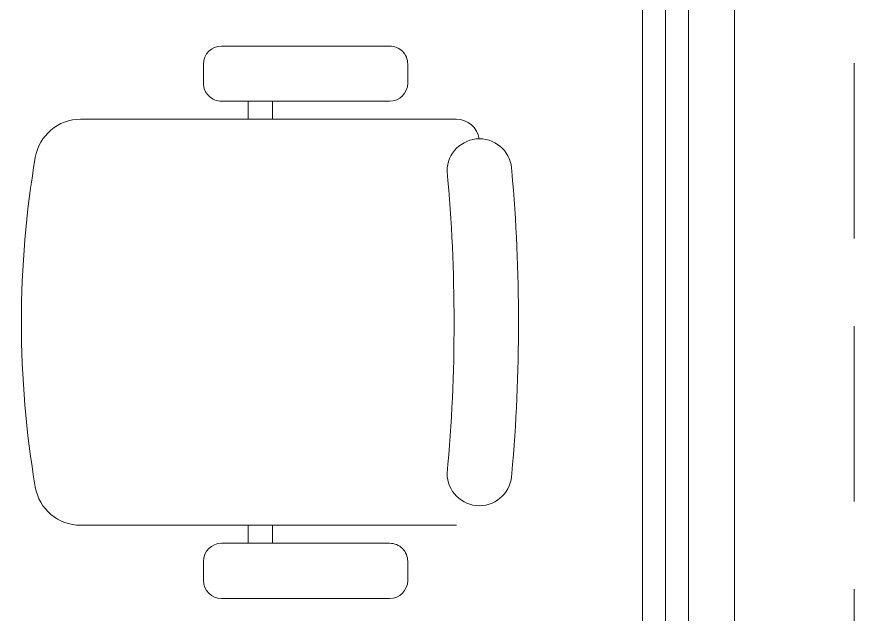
# Model space of a CAD drawing. Header units: millimetres. Extents: x -2143172 to 5255, y -610845 to 279739.
# Drawn here: x -1221071 to -1220161, y -13535 to -12886 of the extents above; entities that cross this region are included whole.
import ezdxf

# ---------------------------------------------------------------- set-up
doc = ezdxf.new("R2010")
doc.units = ezdxf.units.MM
doc.header["$LTSCALE"] = 30
doc.linetypes.add('HIDDEN', pattern=[9.525, 6.35, -3.175])
doc.linetypes.add('HIDDEN2', pattern=[0.1875, 0.125, -0.0625])
doc.layers.get('0').update_dxf_attribs({"lineweight": 5})
for name, color, linetype, lineweight in [('Aluminum', 7, 'Continuous', 5), ('LOADING', 163, 'Continuous', 5), ('NEW', 1, 'Continuous', 5), ('Proj', 7, 'HIDDEN2', 5)]:
    doc.layers.add(name, color=color, linetype=linetype, lineweight=lineweight)

# ---------------------------------------------------------------- blocks, each defined once
blk = doc.blocks.new('*X39')
at = {"color": 0}
for p, q in [((5, 3), (5, 3)), ((5, 3), (5, 3)), ((5, 3), (5, 3)), ((5, 3), (5, 3)), ((5, 3), (5, 3)), ((5, 3), (5, 3)), ((5, 3), (5, 3)), ((5, 3), (5, 3)), ((5, 3), (5, 3)), ((5, 3), (5, 3)), ((5, 3), (5, 3)), ((5, 3), (5, 3)), ((5, 3), (5, 3)), ((5, 3), (5, 3)), ((5, 3), (5, 3)), ((5, 3), (5, 3)), ((5, 3), (5, 3)), ((5, 3), (5, 3)), ((5, 3), (5, 3)), ((5, 3), (5, 3)), ((5, 3), (5, 3)), ((5, 3), (5, 3)), ((5, 3), (5, 3)), ((5, 3), (5, 3)), ((5, 3), (5, 3)), ((5, 3), (5, 3)), ((5, 3), (5, 3)), ((5, 3), (5, 3)), ((5, 3), (5, 3)), ((5, 3), (5, 3)), ((5, 3), (5, 3)), ((5, 3), (5, 3)), ((5, 3), (5, 3)), ((5, 3), (5, 3)), ((5, 3), (5, 3)), ((5, 3), (5, 3)), ((5, 3), (5, 3)), ((5, 3), (5, 3)), ((5, 3), (5, 3)), ((5, 3), (5, 3)), ((5, 3), (5, 3)), ((5, 3), (5, 3)), ((5, 3), (5, 3)), ((5, 3), (5, 3)), ((5, 3), (5, 3)), ((5, 3), (5, 3)), ((5, 3), (5, 3)), ((5, 3), (5, 3)), ((5, 3), (5, 3)), ((5, 3), (5, 3)), ((5, 3), (5, 3)), ((5, 3), (5, 3)), ((5, 3), (5, 3)), ((5, 3), (5, 3)), ((5, 3), (5, 3)), ((5, 3), (5, 3)), ((5, 3), (5, 3)), ((5, 3), (5, 3)), ((5, 3), (5, 3)), ((5, 3), (5, 3)), ((5, 3), (5, 3)), ((5, 3), (5, 3)), ((5, 3), (5, 3)), ((5, 3), (5, 3)), ((5, 3), (5, 3)), ((5, 3), (5, 3)), ((6, 3), (5, 3)), ((5, 3), (5, 3)), ((6, 3), (5, 3)), ((5, 3), (5, 3)), ((6, 3), (5, 3)), ((5, 3), (5, 3)), ((6, 3), (5, 3)), ((5, 3), (5, 3)), ((5, 3), (5, 3)), ((5, 3), (5, 3)), ((5, 3), (5, 3)), ((5, 3), (5, 3)), ((5, 3), (5, 3)), ((5, 3), (5, 3)), ((5, 3), (5, 3)), ((5, 3), (5, 3)), ((5, 3), (5, 3)), ((5, 3), (5, 3)), ((5, 3), (5, 3)), ((5, 3), (5, 3)), ((5, 3), (5, 3)), ((5, 3), (5, 3)), ((5, 3), (5, 3)), ((5, 3), (5, 3)), ((5, 3), (5, 3)), ((5, 3), (5, 3)), ((5, 3), (5, 3)), ((5, 3), (5, 3)), ((5, 3), (5, 3)), ((5, 3), (5, 3)), ((6, 3), (6, 3)), ((6, 3), (6, 3)), ((6, 3), (6, 3)), ((6, 3), (6, 3)), ((6, 3), (6, 3)), ((6, 3), (6, 3)), ((6, 3), (6, 3)), ((6, 3), (6, 3)), ((6, 3), (6, 3)), ((6, 3), (6, 3)), ((6, 3), (6, 3)), ((6, 3), (6, 3)), ((6, 3), (6, 3)), ((6, 3), (6, 3)), ((6, 3), (6, 3)), ((6, 3), (6, 3)), ((6, 3), (6, 3)), ((6, 3), (6, 3)), ((6, 3), (6, 3)), ((6, 3), (6, 3)), ((6, 3), (6, 3)), ((6, 3), (6, 3)), ((6, 3), (6, 3)), ((6, 3), (6, 3)), ((6, 3), (6, 3)), ((6, 3), (6, 3)), ((6, 3), (6, 3)), ((6, 3), (6, 3)), ((6, 3), (6, 3)), ((6, 3), (6, 3)), ((6, 3), (6, 3)), ((6, 3), (6, 3)), ((6, 3), (6, 3)), ((6, 3), (6, 3)), ((6, 3), (6, 3)), ((6, 3), (6, 3)), ((6, 3), (6, 3)), ((6, 3), (6, 3)), ((6, 3), (6, 3)), ((6, 3), (6, 3)), ((6, 3), (6, 3)), ((6, 3), (6, 3)), ((6, 3), (6, 3)), ((6, 3), (6, 3)), ((6, 3), (6, 3)), ((6, 3), (6, 3)), ((6, 3), (6, 3)), ((6, 3), (6, 3)), ((6, 3), (6, 3)), ((6, 3), (6, 3)), ((6, 3), (6, 3)), ((6, 3), (6, 3)), ((6, 3), (6, 3)), ((6, 3), (6, 3)), ((6, 3), (6, 3)), ((6, 3), (6, 3)), ((6, 3), (6, 3)), ((6, 3), (6, 3)), ((6, 3), (6, 3)), ((6, 3), (6, 3)), ((6, 3), (6, 3)), ((6, 3), (6, 3)), ((6, 3), (6, 3)), ((6, 3), (6, 3)), ((6, 3), (6, 3)), ((6, 3), (6, 3)), ((6, 3), (6, 3)), ((6, 3), (6, 3)), ((6, 3), (6, 3)), ((6, 3), (6, 3)), ((6, 3), (6, 3)), ((6, 3), (6, 3)), ((6, 3), (6, 3)), ((6, 3), (6, 3)), ((6, 3), (6, 3)), ((6, 3), (6, 3)), ((6, 3), (6, 3)), ((6, 3), (6, 3)), ((6, 3), (6, 3)), ((6, 3), (6, 3)), ((6, 3), (6, 3)), ((6, 3), (6, 3)), ((6, 3), (6, 3)), ((6, 3), (6, 3)), ((6, 3), (6, 3)), ((6, 3), (6, 3)), ((6, 3), (6, 3)), ((6, 3), (6, 3)), ((6, 3), (6, 3)), ((6, 3), (6, 3)), ((6, 3), (6, 3)), ((6, 3), (6, 3)), ((6, 3), (6, 3)), ((6, 3), (6, 3)), ((6, 3), (6, 3)), ((6, 3), (6, 3)), ((6, 3), (6, 3)), ((6, 3), (6, 3)), ((6, 3), (6, 3)), ((6, 3), (6, 3)), ((6, 3), (6, 3)), ((6, 3), (6, 3)), ((6, 3), (6, 3)), ((6, 3), (6, 3)), ((6, 3), (6, 3)), ((6, 3), (6, 3)), ((6, 3), (6, 3)), ((6, 3), (6, 3)), ((6, 3), (6, 3)), ((6, 3), (6, 3)), ((6, 3), (6, 3)), ((6, 3), (6, 3)), ((6, 3), (6, 3)), ((6, 3), (6, 3)), ((6, 3), (6, 3)), ((6, 3), (6, 3)), ((6, 3), (6, 3)), ((6, 3), (6, 3)), ((6, 3), (6, 3)), ((6, 3), (6, 3)), ((6, 3), (6, 3)), ((6, 3), (6, 3)), ((6, 3), (6, 3)), ((6, 3), (6, 3)), ((6, 3), (6, 3)), ((6, 3), (6, 3)), ((6, 3), (6, 3)), ((6, 3), (6, 3)), ((6, 3), (6, 3)), ((6, 3), (6, 3)), ((6, 3), (6, 3)), ((6, 3), (6, 3)), ((6, 3), (6, 3)), ((6, 3), (6, 3)), ((6, 3), (6, 3)), ((6, 3), (6, 3)), ((6, 3), (6, 3)), ((6, 3), (6, 3)), ((6, 3), (6, 3)), ((6, 3), (6, 3)), ((6, 3), (6, 3)), ((6, 3), (6, 3)), ((6, 3), (6, 3)), ((6, 3), (6, 3)), ((6, 3), (6, 3)), ((6, 3), (6, 3)), ((6, 3), (6, 3)), ((6, 3), (6, 3)), ((6, 3), (6, 3)), ((6, 3), (6, 3)), ((6, 3), (6, 3)), ((6, 3), (6, 3)), ((6, 3), (6, 3)), ((6, 3), (6, 3)), ((6, 3), (6, 3)), ((6, 3), (6, 3)), ((6, 3), (6, 3)), ((6, 3), (6, 3)), ((6, 3), (6, 3)), ((6, 3), (6, 3)), ((6, 3), (6, 3)), ((6, 3), (6, 3)), ((6, 3), (6, 3)), ((6, 3), (6, 3)), ((6, 3), (6, 3)), ((6, 3), (6, 3)), ((6, 3), (6, 3)), ((6, 3), (6, 3)), ((6, 3), (6, 3)), ((6, 3), (6, 3)), ((6, 3), (6, 3)), ((6, 3), (6, 3)), ((6, 3), (6, 3)), ((6, 3), (6, 3)), ((6, 3), (6, 3)), ((6, 3), (6, 3)), ((6, 3), (6, 3)), ((6, 3), (6, 3)), ((6, 3), (6, 3)), ((6, 3), (6, 3)), ((6, 3), (6, 3)), ((6, 3), (6, 3)), ((6, 3), (6, 3)), ((6, 3), (6, 3)), ((6, 3), (6, 3)), ((6, 3), (6, 3)), ((6, 3), (6, 3)), ((6, 3), (6, 3)), ((6, 3), (6, 3)), ((6, 3), (6, 3)), ((6, 3), (6, 3)), ((6, 3), (6, 3)), ((6, 3), (6, 3)), ((6, 3), (6, 3)), ((6, 3), (6, 3)), ((6, 3), (6, 3)), ((6, 3), (6, 3)), ((6, 3), (6, 3)), ((6, 3), (6, 3)), ((6, 3), (6, 3)), ((6, 3), (6, 3)), ((6, 3), (6, 3)), ((6, 3), (6, 3)), ((6, 3), (6, 3)), ((6, 3), (5, 3)), ((6, 3), (5, 3)), ((6, 3), (5, 3)), ((6, 3), (5, 3)), ((6, 3), (5, 3)), ((6, 3), (6, 3)), ((6, 3), (6, 3)), ((6, 3), (6, 3)), ((6, 3), (6, 3)), ((6, 3), (6, 3)), ((6, 3), (6, 3)), ((6, 3), (6, 3)), ((6, 3), (6, 3)), ((6, 3), (6, 3)), ((6, 3), (6, 3)), ((6, 3), (6, 3)), ((6, 3), (6, 3)), ((6, 3), (6, 3)), ((6, 3), (6, 3)), ((6, 3), (6, 3)), ((6, 3), (6, 3)), ((6, 3), (6, 3)), ((6, 3), (6, 3)), ((6, 3), (6, 3)), ((6, 3), (6, 3)), ((6, 3), (6, 3)), ((6, 3), (6, 3)), ((6, 3), (6, 3)), ((6, 3), (6, 3)), ((6, 3), (6, 3)), ((6, 3), (6, 3)), ((6, 3), (6, 3)), ((6, 3), (6, 3)), ((6, 3), (6, 3)), ((6, 3), (6, 3)), ((6, 3), (6, 3)), ((6, 3), (6, 3)), ((6, 3), (6, 3)), ((6, 3), (6, 3)), ((6, 3), (6, 3)), ((6, 3), (6, 3)), ((6, 3), (6, 3)), ((6, 3), (6, 3)), ((6, 3), (6, 3)), ((6, 3), (6, 3)), ((6, 3), (6, 3)), ((6, 3), (6, 3)), ((6, 3), (6, 3)), ((6, 3), (6, 3)), ((6, 3), (6, 3)), ((6, 3), (6, 3)), ((6, 3), (6, 3)), ((6, 3), (6, 3)), ((6, 3), (6, 3)), ((6, 3), (6, 3)), ((6, 3), (6, 3)), ((6, 3), (6, 3)), ((6, 3), (6, 3)), ((6, 3), (6, 3)), ((6, 3), (6, 3)), ((6, 3), (6, 3)), ((6, 3), (6, 3)), ((6, 3), (6, 3)), ((6, 3), (6, 3)), ((6, 3), (6, 3)), ((6, 3), (6, 3)), ((6, 3), (6, 3)), ((6, 3), (6, 3)), ((6, 3), (6, 3)), ((6, 3), (6, 3)), ((6, 3), (6, 3)), ((6, 3), (6, 3)), ((6, 3), (6, 3)), ((6, 3), (6, 3)), ((6, 3), (6, 3)), ((6, 3), (6, 3)), ((6, 3), (6, 3)), ((6, 3), (6, 3)), ((6, 3), (6, 3)), ((6, 3), (6, 3)), ((6, 3), (6, 3)), ((6, 3), (6, 3)), ((6, 3), (6, 3)), ((6, 3), (6, 3)), ((6, 3), (6, 3)), ((6, 3), (6, 3)), ((6, 3), (6, 3)), ((6, 3), (6, 3)), ((6, 3), (6, 3)), ((6, 3), (6, 3)), ((6, 3), (6, 3)), ((6, 3), (6, 3)), ((6, 3), (6, 3)), ((6, 3), (6, 3)), ((6, 3), (6, 3)), ((6, 3), (6, 3)), ((6, 3), (6, 3)), ((6, 3), (6, 3)), ((6, 3), (6, 3)), ((6, 3), (6, 3)), ((6, 3), (6, 3)), ((6, 3), (6, 3)), ((6, 3), (6, 3)), ((6, 3), (6, 3)), ((6, 3), (6, 3)), ((6, 3), (6, 3)), ((6, 3), (6, 3)), ((6, 3), (6, 3)), ((6, 3), (6, 3)), ((6, 3), (6, 3)), ((6, 3), (6, 3)), ((6, 3), (6, 3)), ((6, 3), (6, 3)), ((6, 3), (6, 3)), ((6, 3), (6, 3)), ((6, 3), (6, 3)), ((6, 3), (6, 3)), ((6, 3), (6, 3)), ((6, 3), (6, 3)), ((6, 3), (6, 3)), ((6, 3), (6, 3)), ((6, 3), (6, 3)), ((6, 3), (6, 3)), ((6, 3), (6, 3)), ((6, 3), (6, 3)), ((6, 3), (6, 3)), ((6, 3), (6, 3)), ((6, 3), (6, 3)), ((6, 3), (6, 3)), ((6, 3), (6, 3)), ((6, 3), (6, 3)), ((6, 3), (6, 3)), ((6, 3), (6, 3)), ((6, 3), (6, 3)), ((6, 3), (6, 3)), ((6, 3), (6, 3)), ((6, 3), (6, 3)), ((6, 3), (6, 3)), ((6, 3), (6, 3)), ((6, 3), (6, 3)), ((6, 3), (6, 3)), ((6, 3), (6, 3)), ((6, 3), (6, 3)), ((6, 3), (6, 3)), ((6, 3), (6, 3)), ((6, 3), (6, 3)), ((6, 3), (6, 3)), ((6, 3), (6, 3)), ((6, 3), (6, 3)), ((6, 3), (6, 3)), ((6, 3), (6, 3)), ((6, 3), (6, 3)), ((6, 3), (6, 3)), ((6, 3), (6, 3)), ((6, 3), (6, 3)), ((6, 3), (6, 3)), ((6, 3), (6, 3)), ((6, 3), (6, 3)), ((6, 3), (6, 3)), ((6, 3), (6, 3)), ((6, 3), (6, 3)), ((6, 3), (6, 3)), ((6, 3), (6, 3)), ((6, 3), (6, 3)), ((6, 3), (6, 3)), ((6, 3), (6, 3)), ((6, 3), (6, 3)), ((6, 3), (6, 3)), ((6, 3), (6, 3)), ((6, 3), (6, 3)), ((6, 3), (6, 3)), ((6, 3), (6, 3)), ((6, 3), (6, 3)), ((6, 3), (6, 3)), ((6, 3), (6, 3)), ((6, 3), (6, 3)), ((6, 3), (6, 3)), ((6, 3), (6, 3)), ((6, 3), (6, 3)), ((6, 3), (6, 3)), ((6, 3), (6, 3)), ((6, 3), (6, 3)), ((6, 3), (6, 3)), ((6, 3), (6, 3)), ((6, 3), (6, 3)), ((6, 3), (6, 3)), ((6, 3), (6, 3)), ((6, 3), (6, 3)), ((6, 3), (6, 3)), ((6, 3), (6, 3)), ((6, 3), (6, 3)), ((6, 3), (6, 3)), ((6, 3), (6, 3)), ((6, 3), (6, 3)), ((6, 3), (6, 3)), ((6, 3), (6, 3)), ((6, 3), (6, 3)), ((6, 3), (6, 3)), ((6, 3), (6, 3)), ((6, 3), (6, 3)), ((6, 3), (6, 3)), ((6, 3), (6, 3)), ((6, 3), (6, 3)), ((6, 3), (6, 3)), ((6, 3), (6, 3)), ((6, 3), (6, 3)), ((6, 3), (6, 3)), ((6, 3), (6, 3)), ((6, 3), (6, 3)), ((6, 3), (6, 3)), ((6, 3), (6, 3)), ((6, 3), (6, 3)), ((6, 3), (6, 3)), ((6, 3), (6, 3)), ((6, 3), (6, 3)), ((6, 3), (6, 3)), ((6, 3), (6, 3)), ((6, 3), (6, 3)), ((6, 3), (6, 3)), ((6, 3), (6, 3)), ((6, 3), (6, 3)), ((6, 3), (6, 3)), ((6, 3), (6, 3)), ((6, 3), (6, 3)), ((6, 3), (6, 3)), ((6, 3), (6, 3)), ((6, 3), (6, 3)), ((6, 3), (6, 3)), ((6, 3), (6, 3)), ((6, 3), (6, 3)), ((6, 3), (6, 3)), ((6, 3), (6, 3)), ((6, 3), (6, 3)), ((6, 3), (6, 3)), ((6, 3), (6, 3)), ((6, 3), (6, 3)), ((6, 3), (6, 3)), ((6, 3), (6, 3)), ((6, 3), (6, 3)), ((6, 3), (6, 3)), ((6, 3), (6, 3)), ((6, 3), (6, 3)), ((6, 3), (6, 3)), ((6, 3), (6, 3)), ((6, 3), (6, 3)), ((6, 3), (6, 3)), ((6, 3), (6, 3)), ((6, 3), (6, 3)), ((6, 3), (6, 3)), ((6, 3), (6, 3)), ((6, 3), (6, 3)), ((6, 3), (6, 3)), ((6, 3), (6, 3)), ((6, 3), (6, 3)), ((6, 3), (6, 3)), ((6, 3), (6, 3)), ((6, 3), (6, 3)), ((6, 3), (6, 3)), ((6, 3), (6, 3)), ((6, 3), (6, 3)), ((6, 3), (6, 3)), ((6, 3), (6, 3)), ((6, 3), (6, 3)), ((6, 3), (6, 3)), ((6, 3), (6, 3)), ((6, 3), (6, 3)), ((6, 3), (6, 3)), ((6, 3), (6, 3)), ((6, 3), (6, 3)), ((6, 3), (6, 3)), ((6, 3), (6, 3)), ((6, 3), (6, 3)), ((6, 3), (6, 3)), ((6, 3), (6, 3)), ((6, 3), (6, 3)), ((6, 3), (6, 3)), ((6, 3), (6, 3)), ((6, 3), (6, 3)), ((6, 3), (6, 3)), ((6, 3), (6, 3)), ((6, 3), (6, 3)), ((6, 3), (6, 3)), ((6, 3), (6, 3)), ((6, 3), (6, 3)), ((6, 3), (6, 3)), ((6, 3), (6, 3)), ((6, 3), (6, 3)), ((6, 3), (6, 3)), ((6, 3), (6, 3)), ((6, 3), (6, 3)), ((6, 3), (6, 3)), ((6, 3), (6, 3)), ((6, 3), (6, 3)), ((6, 3), (6, 3)), ((6, 3), (6, 3)), ((6, 3), (6, 3)), ((6, 3), (6, 3)), ((6, 3), (6, 3)), ((6, 3), (6, 3)), ((6, 3), (6, 3)), ((6, 3), (6, 3)), ((6, 3), (6, 3)), ((6, 3), (6, 3)), ((6, 3), (6, 3)), ((6, 3), (6, 3)), ((6, 3), (6, 3)), ((6, 3), (6, 3)), ((6, 3), (6, 3)), ((6, 3), (6, 3)), ((6, 3), (6, 3)), ((6, 3), (6, 3)), ((6, 3), (6, 3)), ((6, 3), (6, 3)), ((6, 3), (6, 3)), ((6, 3), (6, 3)), ((6, 3), (6, 3)), ((6, 3), (6, 3)), ((6, 3), (6, 3)), ((6, 3), (6, 3)), ((6, 3), (6, 3)), ((6, 3), (6, 3)), ((6, 3), (6, 3))]:
    blk.add_line(p, q, dxfattribs=at)
blk = doc.blocks.new('*X40')
at = {"color": 0}
for p, q in [((13, 1), (13, 1)), ((13, 1), (13, 1)), ((13, 1), (13, 1)), ((13, 1), (13, 1)), ((13, 1), (13, 1)), ((13, 1), (13, 1)), ((13, 1), (13, 1)), ((13, 1), (13, 1)), ((13, 1), (13, 1)), ((13, 1), (13, 1)), ((13, 1), (13, 1)), ((13, 1), (13, 1)), ((13, 1), (13, 1)), ((13, 1), (13, 1)), ((13, 1), (13, 1)), ((13, 1), (14, 1)), ((13, 1), (14, 1)), ((13, 1), (14, 1)), ((13, 1), (13, 1)), ((13, 1), (13, 1)), ((13, 1), (13, 1)), ((13, 1), (13, 1)), ((13, 1), (13, 1)), ((13, 1), (13, 1)), ((13, 1), (13, 1)), ((13, 1), (13, 1)), ((13, 1), (13, 1)), ((13, 1), (13, 1)), ((13, 1), (13, 1)), ((13, 1), (13, 1)), ((13, 1), (13, 1)), ((13, 1), (13, 1)), ((13, 1), (13, 1)), ((13, 1), (13, 1)), ((13, 1), (13, 1)), ((13, 1), (13, 1)), ((13, 1), (13, 1)), ((13, 1), (13, 1)), ((13, 1), (13, 1)), ((13, 1), (13, 1)), ((13, 1), (13, 1)), ((13, 1), (13, 1)), ((13, 1), (13, 1)), ((13, 1), (13, 1)), ((13, 1), (13, 1)), ((13, 1), (13, 1)), ((13, 1), (13, 1)), ((13, 1), (13, 1)), ((13, 1), (13, 1)), ((13, 1), (13, 1)), ((13, 1), (13, 1)), ((13, 1), (13, 1)), ((13, 1), (13, 1)), ((13, 1), (13, 1)), ((13, 1), (13, 1)), ((13, 1), (13, 1)), ((13, 1), (13, 1)), ((13, 1), (13, 1)), ((13, 1), (13, 1)), ((13, 1), (13, 1)), ((13, 1), (13, 1)), ((13, 1), (13, 1)), ((13, 1), (13, 1)), ((13, 1), (13, 1)), ((13, 1), (13, 1)), ((13, 1), (13, 1)), ((13, 1), (13, 1)), ((13, 1), (13, 1)), ((13, 1), (13, 1)), ((13, 1), (13, 1)), ((13, 1), (13, 1)), ((13, 1), (13, 1)), ((13, 1), (13, 1)), ((13, 1), (13, 1)), ((13, 1), (13, 1)), ((13, 1), (13, 1)), ((13, 1), (13, 1)), ((13, 1), (13, 1)), ((13, 1), (13, 1)), ((13, 1), (13, 1)), ((13, 1), (13, 1)), ((13, 1), (13, 1)), ((13, 1), (13, 1)), ((13, 1), (13, 1)), ((13, 1), (13, 1)), ((13, 1), (13, 1)), ((13, 1), (13, 1)), ((13, 1), (13, 1)), ((13, 1), (13, 1)), ((13, 1), (13, 1)), ((13, 1), (13, 1)), ((13, 1), (13, 1)), ((13, 1), (13, 1)), ((13, 1), (13, 1)), ((13, 1), (13, 1)), ((13, 1), (13, 1)), ((13, 1), (13, 1)), ((13, 1), (13, 1)), ((13, 1), (13, 1)), ((13, 1), (13, 1)), ((13, 1), (13, 1)), ((13, 1), (13, 1)), ((13, 1), (13, 1)), ((13, 1), (13, 1)), ((13, 1), (13, 1)), ((13, 1), (13, 1)), ((13, 1), (13, 1)), ((13, 1), (13, 1)), ((13, 1), (13, 1)), ((13, 1), (13, 1)), ((13, 1), (13, 1)), ((13, 1), (13, 1)), ((13, 1), (13, 1)), ((13, 1), (13, 1)), ((13, 1), (13, 1)), ((13, 1), (13, 1)), ((13, 1), (13, 1)), ((13, 1), (13, 1)), ((13, 1), (13, 1)), ((13, 1), (13, 1)), ((13, 1), (13, 1)), ((13, 1), (13, 1)), ((13, 1), (13, 1)), ((13, 1), (14, 1)), ((13, 0), (13, 0)), ((13, 0), (13, 0)), ((13, 0), (13, 0)), ((13, 0), (13, 0)), ((13, 0), (13, 0)), ((13, 0), (13, 0)), ((13, 0), (13, 0)), ((13, 0), (13, 0)), ((13, 0), (13, 0)), ((13, 0), (13, 0)), ((13, 0), (13, 0)), ((13, 0), (13, 0)), ((13, 0), (13, 0)), ((13, 0), (13, 0)), ((13, 0), (13, 0)), ((13, 0), (13, 0)), ((13, 0), (13, 0)), ((13, 0), (13, 0)), ((13, 0), (13, 0)), ((13, 0), (13, 0)), ((13, 0), (13, 0)), ((13, 0), (13, 0)), ((13, 0), (13, 0)), ((13, 0), (13, 0)), ((13, 0), (13, 0)), ((13, 0), (13, 0)), ((13, 0), (13, 0)), ((13, 0), (13, 0)), ((13, 0), (13, 0)), ((13, 0), (13, 0)), ((13, 0), (13, 0)), ((13, 0), (13, 0)), ((13, 0), (13, 0)), ((13, 0), (13, 0)), ((13, 0), (13, 0)), ((13, 0), (13, 0)), ((13, 0), (13, 0)), ((13, 0), (13, 0)), ((13, 0), (13, 0)), ((13, 0), (13, 0)), ((13, 0), (13, 0)), ((13, 0), (13, 0)), ((13, 0), (13, 0)), ((13, 0), (13, 0)), ((13, 0), (13, 0)), ((13, 0), (13, 0)), ((13, 0), (13, 0)), ((13, 0), (13, 0)), ((13, 0), (14, 0)), ((13, 0), (14, 0)), ((13, 0), (13, 0)), ((13, 0), (14, 0)), ((14, 1), (14, 1)), ((14, 1), (14, 1)), ((14, 1), (14, 1)), ((14, 1), (14, 1)), ((14, 1), (14, 1)), ((14, 1), (14, 1)), ((14, 1), (14, 1)), ((14, 1), (14, 1)), ((14, 1), (14, 1)), ((14, 1), (14, 1)), ((14, 1), (14, 1)), ((14, 1), (14, 1)), ((14, 1), (14, 1)), ((14, 1), (14, 1)), ((14, 1), (14, 1)), ((14, 1), (14, 1)), ((14, 1), (14, 1)), ((14, 1), (14, 1)), ((14, 1), (14, 1)), ((14, 1), (14, 1)), ((14, 1), (14, 1)), ((14, 1), (14, 1)), ((14, 1), (14, 1)), ((14, 1), (14, 1)), ((14, 1), (14, 1)), ((14, 1), (14, 1)), ((14, 1), (14, 1)), ((14, 1), (14, 1)), ((14, 1), (14, 1)), ((14, 1), (14, 1)), ((14, 1), (14, 1)), ((14, 1), (14, 1)), ((14, 1), (14, 1)), ((14, 1), (14, 1)), ((14, 1), (14, 1)), ((14, 1), (14, 1)), ((14, 1), (14, 1)), ((14, 1), (14, 1)), ((14, 1), (14, 1)), ((14, 1), (14, 1)), ((14, 1), (14, 1)), ((14, 1), (14, 1)), ((14, 1), (14, 1)), ((14, 1), (14, 1)), ((14, 1), (14, 1)), ((14, 1), (14, 1)), ((14, 1), (14, 1)), ((14, 1), (14, 1)), ((14, 1), (14, 1)), ((14, 1), (14, 1)), ((14, 1), (14, 1)), ((14, 1), (14, 1)), ((14, 1), (14, 1)), ((14, 1), (14, 1)), ((14, 1), (14, 1)), ((14, 1), (14, 1)), ((14, 1), (14, 1)), ((14, 1), (14, 1)), ((14, 1), (14, 1)), ((14, 1), (14, 1)), ((14, 1), (14, 1)), ((14, 1), (14, 1)), ((14, 1), (14, 1)), ((14, 1), (14, 1)), ((14, 1), (14, 1)), ((14, 1), (14, 1)), ((14, 1), (14, 1)), ((14, 1), (14, 1)), ((14, 1), (14, 1)), ((14, 1), (14, 1)), ((14, 1), (14, 1)), ((14, 1), (14, 1)), ((14, 1), (14, 1)), ((14, 1), (14, 1)), ((14, 1), (14, 1)), ((14, 1), (14, 1)), ((14, 1), (14, 1)), ((14, 1), (14, 1)), ((14, 1), (14, 1)), ((14, 1), (14, 1)), ((14, 1), (14, 1)), ((14, 1), (14, 1)), ((14, 1), (14, 1)), ((14, 1), (14, 1)), ((14, 1), (14, 1)), ((14, 1), (14, 1)), ((14, 1), (14, 1)), ((14, 1), (14, 1)), ((14, 1), (14, 1)), ((14, 1), (14, 1)), ((14, 1), (14, 1)), ((14, 1), (14, 1)), ((14, 1), (14, 1)), ((14, 1), (14, 1)), ((14, 0), (14, 0)), ((14, 0), (14, 0)), ((14, 0), (14, 0)), ((14, 0), (14, 0)), ((14, 0), (14, 0)), ((14, 0), (14, 0)), ((14, 0), (14, 0)), ((14, 0), (14, 0)), ((14, 0), (14, 0)), ((14, 0), (14, 0)), ((14, 0), (14, 0)), ((14, 0), (14, 0)), ((14, 0), (14, 0)), ((14, 0), (14, 0)), ((14, 0), (14, 0)), ((14, 0), (14, 0)), ((14, 0), (14, 0)), ((14, 0), (14, 0)), ((14, 0), (14, 0)), ((14, 0), (14, 0)), ((14, 0), (14, 0)), ((14, 0), (14, 0)), ((14, 0), (14, 0)), ((14, 0), (14, 0)), ((14, 0), (14, 0)), ((14, 0), (14, 0)), ((14, 0), (14, 0)), ((14, 0), (14, 0)), ((14, 0), (14, 0)), ((14, 0), (14, 0)), ((14, 0), (14, 0)), ((14, 0), (14, 0)), ((14, 0), (14, 0)), ((14, 0), (14, 0)), ((14, 0), (14, 0)), ((14, 0), (14, 0)), ((14, 0), (14, 0)), ((14, 0), (14, 0)), ((14, 0), (14, 0)), ((14, 0), (14, 0)), ((14, 0), (14, 0)), ((14, 0), (14, 0)), ((14, 0), (14, 0)), ((14, 0), (14, 0)), ((14, 0), (14, 0)), ((14, 0), (14, 0)), ((14, 0), (14, 0)), ((14, 0), (14, 0)), ((13, 0), (13, 0)), ((13, 0), (14, 0)), ((13, 0), (13, 0)), ((13, 0), (14, 0)), ((13, 0), (13, 0)), ((13, 0), (14, 0)), ((13, 0), (13, 0)), ((13, 0), (13, 0)), ((13, 0), (13, 0)), ((13, 0), (13, 0)), ((13, 0), (14, 0)), ((13, 0), (13, 0)), ((13, 0), (14, 0)), ((13, 0), (13, 0)), ((13, 0), (14, 0)), ((13, 0), (13, 0)), ((13, 0), (14, 0)), ((13, 0), (13, 0)), ((13, 0), (14, 0)), ((13, 0), (13, 0)), ((13, 0), (14, 0)), ((13, 0), (13, 0)), ((13, 0), (14, 0)), ((13, 0), (13, 0)), ((13, 0), (13, 0)), ((13, 0), (13, 0)), ((13, 0), (14, 0)), ((13, 0), (13, 0)), ((13, 0), (14, 0)), ((13, 0), (13, 0)), ((13, 0), (14, 0)), ((13, 0), (13, 0)), ((13, 0), (14, 0)), ((13, 0), (13, 0)), ((13, 0), (13, 0)), ((13, 0), (13, 0)), ((13, 0), (13, 0)), ((13, 0), (13, 0)), ((13, 0), (13, 0)), ((13, 0), (13, 0)), ((13, 0), (13, 0)), ((13, 0), (13, 0)), ((13, 0), (13, 0)), ((13, 0), (13, 0)), ((13, 0), (13, 0)), ((13, 0), (13, 0)), ((13, 0), (13, 0)), ((13, 0), (13, 0)), ((13, 0), (13, 0)), ((13, 0), (13, 0)), ((13, 0), (13, 0)), ((13, 0), (13, 0)), ((13, 0), (13, 0)), ((13, 0), (13, 0)), ((13, 0), (13, 0)), ((13, 0), (13, 0)), ((13, 0), (13, 0)), ((13, 0), (13, 0)), ((13, 0), (13, 0)), ((13, 0), (13, 0)), ((13, 0), (13, 0)), ((13, 0), (13, 0)), ((13, 0), (13, 0)), ((13, 0), (13, 0)), ((13, -1), (13, -1)), ((13, -1), (13, -1)), ((13, -1), (13, -1)), ((13, -1), (13, -1)), ((13, -1), (13, -1)), ((13, -1), (14, -1)), ((13, -1), (13, -1)), ((14, 0), (14, 0)), ((14, 0), (14, 0)), ((14, 0), (14, 0)), ((14, 0), (14, 0)), ((14, 0), (14, 0)), ((14, 0), (14, 0)), ((14, 0), (14, 0)), ((14, 0), (14, 0)), ((14, 0), (14, 0)), ((14, 0), (14, 0)), ((14, 0), (14, 0)), ((14, 0), (14, 0)), ((14, 0), (14, 0)), ((14, 0), (14, 0)), ((14, 0), (14, 0)), ((13, 0), (14, 0)), ((14, 0), (14, 0)), ((14, 0), (14, 0)), ((14, 0), (14, 0)), ((14, 0), (14, 0)), ((14, 0), (14, 0)), ((14, 0), (14, 0)), ((14, 0), (14, 0)), ((14, 0), (14, 0)), ((14, 0), (14, 0)), ((14, 0), (14, 0)), ((14, 0), (14, 0)), ((14, 0), (14, 0)), ((14, 0), (14, 0)), ((14, 0), (14, 0)), ((14, 0), (14, 0)), ((14, 0), (14, 0)), ((14, 0), (14, 0)), ((14, 0), (14, 0)), ((14, 0), (14, 0)), ((14, 0), (14, 0)), ((14, 0), (14, 0)), ((14, 0), (14, 0)), ((14, 0), (14, 0)), ((14, 0), (14, 0)), ((14, 0), (14, 0)), ((14, 0), (14, 0)), ((14, 0), (14, 0)), ((14, 0), (14, 0)), ((14, 0), (14, 0)), ((14, 0), (14, 0)), ((14, 0), (14, 0)), ((14, 0), (14, 0)), ((14, 0), (14, 0)), ((14, 0), (14, 0)), ((14, -1), (14, -1)), ((14, -1), (14, -1)), ((14, -1), (14, -1)), ((14, -1), (14, -1)), ((14, -1), (14, -1))]:
    blk.add_line(p, q, dxfattribs=at)
blk = doc.blocks.new('GF21018-P')
at = {"color": 0}
for p, q in [((-0.2207, 0.47563), (-0.2207, 0.0675)), ((0.22049, 0.47563), (0.22049, 0.0675)), ((-0.2806, 0.34221), (-0.25983, 0.34221)), ((0.25963, 0.34221), (0.2804, 0.34221)), ((-0.30021, 0.32259), (-0.30021, 0.14)), ((-0.24021, 0.32259), (-0.24021, 0.14)), ((0.24001, 0.32259), (0.24001, 0.14)), ((0.30001, 0.32259), (0.30001, 0.14)), ((-0.24021, 0.29372), (-0.2207, 0.29372)), ((0.22049, 0.29372), (0.24001, 0.29372)), ((-0.24021, 0.26708), (-0.2207, 0.26708)), ((0.22049, 0.26708), (0.24001, 0.26708)), ((-0.2806, 0.12039), (-0.25983, 0.12039)), ((0.25963, 0.12039), (0.2804, 0.12039))]:
    blk.add_line(p, q, dxfattribs=at)
for points in [[(0.24001, 0.29372), (0.24001, 0.29372), (0.24001, 0.29372), (0.24001, 0.29372), (0.24001, 0.29372), (0.24001, 0.29372), (0.24001, 0.29372), (0.24001, 0.29372), (0.24001, 0.29372), (0.24001, 0.29372), (0.24001, 0.29372), (0.24001, 0.29372), (0.24001, 0.29372), (0.24001, 0.29372), (0.24001, 0.29372), (0.24001, 0.29372), (0.24001, 0.29372), (0.24001, 0.29372), (0.24001, 0.29372), (0.24001, 0.29372), (0.24001, 0.29372), (0.24001, 0.29372), (0.24001, 0.29372), (0.24001, 0.29372), (0.24001, 0.29372), (0.24001, 0.29372), (0.24001, 0.29372), (0.24001, 0.29372), (0.24001, 0.29372), (0.24001, 0.29372), (0.24001, 0.29372), (0.24001, 0.29372), (0.24001, 0.29372), (0.24001, 0.29372), (0.24001, 0.29372), (0.24001, 0.29372), (0.24001, 0.29372), (0.24001, 0.29372), (0.24001, 0.29372), (0.24001, 0.29372), (0.24001, 0.29372), (0.24001, 0.29372), (0.24001, 0.29372), (0.24001, 0.29372), (0.24001, 0.29372), (0.24001, 0.29372), (0.24001, 0.29372), (0.24001, 0.29372), (0.24001, 0.29372), (0.24001, 0.29372), (0.24001, 0.29372), (0.24001, 0.29372), (0.24001, 0.29372), (0.24001, 0.29372), (0.24001, 0.29372), (0.24001, 0.29372), (0.24001, 0.29372), (0.24001, 0.29372), (0.24001, 0.29372), (0.24001, 0.29372), (0.24001, 0.29372), (0.24001, 0.29372), (0.24001, 0.29372), (0.24001, 0.29372), (0.24001, 0.29372), (0.24001, 0.29372), (0.24001, 0.29372), (0.24001, 0.29372), (0.24001, 0.29372), (0.24001, 0.29372), (0.24001, 0.29372), (0.24001, 0.29372), (0.24001, 0.29372), (0.24001, 0.29372), (0.24001, 0.29372), (0.24001, 0.29372), (0.24001, 0.29372), (0.24001, 0.29372), (0.24001, 0.29372), (0.24001, 0.29372), (0.24001, 0.29372), (0.24001, 0.29372), (0.24001, 0.29372), (0.24001, 0.29372), (0.24001, 0.29372), (0.24001, 0.29372), (0.24001, 0.29372), (0.24001, 0.29372), (0.24001, 0.29372), (0.24001, 0.29372), (0.24001, 0.29372), (0.24001, 0.29372), (0.24001, 0.29372), (0.24001, 0.29372), (0.24001, 0.29372), (0.24001, 0.29372), (0.24001, 0.29372), (0.24001, 0.29372), (0.24001, 0.29372), (0.24001, 0.29372), (0.24001, 0.29372), (0.24001, 0.29372), (0.24001, 0.29372), (0.24001, 0.29372), (0.24001, 0.29372), (0.24001, 0.29372), (0.24001, 0.29372), (0.24001, 0.29372), (0.24001, 0.29372), (0.24001, 0.29372), (0.24001, 0.29372), (0.24001, 0.29372), (0.24001, 0.29372), (0.24001, 0.29372), (0.24001, 0.29372), (0.24001, 0.29372), (0.24001, 0.29372), (0.24001, 0.29372), (0.24001, 0.29372), (0.24001, 0.29372), (0.24001, 0.29372), (0.24001, 0.29372), (0.24001, 0.29372), (0.24001, 0.29372), (0.24001, 0.29372), (0.24001, 0.29372), (0.24001, 0.29372), (0.24001, 0.29372), (0.24001, 0.29372), (0.24001, 0.29372), (0.24001, 0.29372), (0.24001, 0.29372), (0.24001, 0.29372), (0.24001, 0.29372), (0.24001, 0.29372), (0.24001, 0.29372), (0.24001, 0.29372), (0.24001, 0.29372), (0.24001, 0.29372), (0.24001, 0.29372), (0.24001, 0.29372), (0.24001, 0.29372), (0.24001, 0.29372), (0.24001, 0.29372), (0.24001, 0.29372), (0.24001, 0.29372), (0.24001, 0.29372), (0.24001, 0.29372), (0.24001, 0.29372), (0.24001, 0.29372), (0.24001, 0.29372), (0.24001, 0.29372), (0.24001, 0.29372), (0.24001, 0.29372), (0.24001, 0.29372), (0.24001, 0.29372), (0.24001, 0.29372), (0.24001, 0.29372), (0.24001, 0.29372), (0.24001, 0.29372), (0.24001, 0.29372), (0.24001, 0.29372), (0.24001, 0.29372), (0.24001, 0.29372), (0.24001, 0.29372), (0.24001, 0.29372), (0.24001, 0.29372), (0.24001, 0.29372), (0.24001, 0.29372), (0.24001, 0.29372), (0.24001, 0.29372), (0.24001, 0.29372), (0.24001, 0.29372), (0.24001, 0.29372), (0.24001, 0.29372), (0.24001, 0.29372), (0.24001, 0.29372), (0.24001, 0.29372), (0.24001, 0.29372), (0.24001, 0.29372), (0.24001, 0.29372), (0.24001, 0.29372), (0.24001, 0.29372), (0.24001, 0.29372), (0.24001, 0.29372), (0.24001, 0.29372), (0.24001, 0.29372), (0.24001, 0.29372), (0.24001, 0.29372), (0.24001, 0.29372), (0.24001, 0.29372), (0.24001, 0.29372), (0.24001, 0.29372), (0.24001, 0.29372), (0.24001, 0.29372), (0.24001, 0.29372), (0.24001, 0.29372), (0.24001, 0.29372), (0.24001, 0.29372), (0.24001, 0.29372), (0.24001, 0.29372), (0.24001, 0.29372), (0.24001, 0.29372), (0.24001, 0.29372), (0.24001, 0.29372), (0.24001, 0.29372), (0.24001, 0.29372), (0.24001, 0.29372), (0.24001, 0.29372), (0.24001, 0.29372), (0.24001, 0.29372), (0.24001, 0.29372), (0.24001, 0.29372), (0.24001, 0.29372), (0.24001, 0.29372), (0.24001, 0.29372), (0.24001, 0.29372), (0.24001, 0.29372), (0.24001, 0.29372), (0.24001, 0.29372), (0.24001, 0.29372), (0.24001, 0.29372), (0.24001, 0.29372), (0.24001, 0.29372), (0.24001, 0.29372), (0.24001, 0.29372), (0.24001, 0.29372), (0.24001, 0.29372), (0.24001, 0.29372), (0.24001, 0.29372), (0.24001, 0.29372), (0.24001, 0.29372), (0.24001, 0.29372), (0.24001, 0.29372), (0.24001, 0.29372), (0.24001, 0.29372), (0.24001, 0.29372), (0.24001, 0.29372), (0.24001, 0.29372), (0.24001, 0.29372), (0.24001, 0.29372), (0.24001, 0.29372), (0.24001, 0.29372), (0.24001, 0.29372), (0.24001, 0.29372), (0.24001, 0.29372), (0.24001, 0.29372), (0.24001, 0.29372), (0.24001, 0.29372), (0.24001, 0.29372), (0.24001, 0.29372), (0.24001, 0.29372), (0.24001, 0.29372), (0.24001, 0.29372), (0.24001, 0.29372), (0.24001, 0.29372), (0.24001, 0.29372), (0.24001, 0.29372), (0.24001, 0.29372), (0.24001, 0.29372), (0.24001, 0.29372), (0.24001, 0.29372), (0.24001, 0.29372), (0.24001, 0.29372), (0.24001, 0.29372), (0.24001, 0.29372), (0.24001, 0.29372), (0.24001, 0.29372), (0.24001, 0.29372), (0.24001, 0.29372), (0.24001, 0.29372), (0.24001, 0.29372), (0.24001, 0.29372), (0.24001, 0.29372), (0.24001, 0.29372), (0.24001, 0.29372), (0.24001, 0.29372)], [(0.24001, 0.29372), (0.24001, 0.29372), (0.24001, 0.29372), (0.24001, 0.29372), (0.24001, 0.29372), (0.24001, 0.29372), (0.24001, 0.29372), (0.24001, 0.29372), (0.24001, 0.29372), (0.24001, 0.29372), (0.24001, 0.29372), (0.24001, 0.29372), (0.24001, 0.29372), (0.24001, 0.29372), (0.24001, 0.29372), (0.24001, 0.29372), (0.24001, 0.29372), (0.24001, 0.29372), (0.24001, 0.29372), (0.24001, 0.29372), (0.24001, 0.29372), (0.24001, 0.29372), (0.24001, 0.29372), (0.24001, 0.29372), (0.24001, 0.29372), (0.24001, 0.29372), (0.24001, 0.29372), (0.24001, 0.29372), (0.24001, 0.29372), (0.24001, 0.29372), (0.24001, 0.29372), (0.24001, 0.29372), (0.24001, 0.29372), (0.24001, 0.29372), (0.24001, 0.29372), (0.24001, 0.29372), (0.24001, 0.29372), (0.24001, 0.29372), (0.24001, 0.29372), (0.24001, 0.29372), (0.24001, 0.29372), (0.24001, 0.29372), (0.24001, 0.29372), (0.24001, 0.29372), (0.24001, 0.29372), (0.24001, 0.29372), (0.24001, 0.29372), (0.24001, 0.29372), (0.24001, 0.29372), (0.24001, 0.29372), (0.24001, 0.29372), (0.24001, 0.29372), (0.24001, 0.29372), (0.24001, 0.29372), (0.24001, 0.29372), (0.24001, 0.29372), (0.24001, 0.29372), (0.24001, 0.29372), (0.24001, 0.29372), (0.24001, 0.29372), (0.24001, 0.29372), (0.24001, 0.29372), (0.24001, 0.29372), (0.24001, 0.29372), (0.24001, 0.29372), (0.24001, 0.29372), (0.24001, 0.29372), (0.24001, 0.29372), (0.24001, 0.29372), (0.24001, 0.29372), (0.24001, 0.29372), (0.24001, 0.29372), (0.24001, 0.29372), (0.24001, 0.29372), (0.24001, 0.29372), (0.24001, 0.29372), (0.24001, 0.29372), (0.24001, 0.29372), (0.24001, 0.29372), (0.24001, 0.29372), (0.24001, 0.29372), (0.24001, 0.29372), (0.24001, 0.29372), (0.24001, 0.29372), (0.24001, 0.29372), (0.24001, 0.29372), (0.24001, 0.29372), (0.24001, 0.29372), (0.24001, 0.29372), (0.24001, 0.29372), (0.24001, 0.29372), (0.24001, 0.29372), (0.24001, 0.29372), (0.24001, 0.29372), (0.24001, 0.29372), (0.24001, 0.29372), (0.24001, 0.29372), (0.24001, 0.29372), (0.24001, 0.29372), (0.24001, 0.29372), (0.24001, 0.29372), (0.24001, 0.29372), (0.24001, 0.29372), (0.24001, 0.29372), (0.24001, 0.29372), (0.24001, 0.29372), (0.24001, 0.29372), (0.24001, 0.29372), (0.24001, 0.29372), (0.24001, 0.29372), (0.24001, 0.29372), (0.24001, 0.29372), (0.24001, 0.29372), (0.24001, 0.29372), (0.24001, 0.29372), (0.24001, 0.29372), (0.24001, 0.29372), (0.24001, 0.29372), (0.24001, 0.29372), (0.24001, 0.29372), (0.24001, 0.29372), (0.24001, 0.29372), (0.24001, 0.29372), (0.24001, 0.29372), (0.24001, 0.29372), (0.24001, 0.29372), (0.24001, 0.29372), (0.24001, 0.29372), (0.24001, 0.29372), (0.24001, 0.29372), (0.24001, 0.29372), (0.24001, 0.29372), (0.24001, 0.29372), (0.24001, 0.29372), (0.24001, 0.29372), (0.24001, 0.29372), (0.24001, 0.29372), (0.24001, 0.29372), (0.24001, 0.29372), (0.24001, 0.29372), (0.24001, 0.29372), (0.24001, 0.29372), (0.24001, 0.29372), (0.24001, 0.29372), (0.24001, 0.29372), (0.24001, 0.29372), (0.24001, 0.29372), (0.24001, 0.29372), (0.24001, 0.29372), (0.24001, 0.29372), (0.24001, 0.29372), (0.24001, 0.29372), (0.24001, 0.29372), (0.24001, 0.29372), (0.24001, 0.29372), (0.24001, 0.29372), (0.24001, 0.29372), (0.24001, 0.29372), (0.24001, 0.29372), (0.24001, 0.29372), (0.24001, 0.29372), (0.24001, 0.29372), (0.24001, 0.29372), (0.24001, 0.29372), (0.24001, 0.29372), (0.24001, 0.29372), (0.24001, 0.29372), (0.24001, 0.29372), (0.24001, 0.29372), (0.24001, 0.29372), (0.24001, 0.29372), (0.24001, 0.29372), (0.24001, 0.29372), (0.24001, 0.29372), (0.24001, 0.29372), (0.24001, 0.29372), (0.24001, 0.29372), (0.24001, 0.29372), (0.24001, 0.29372), (0.24001, 0.29372), (0.24001, 0.29372), (0.24001, 0.29372), (0.24001, 0.29372), (0.24001, 0.29372), (0.24001, 0.29372), (0.24001, 0.29372), (0.24001, 0.29372), (0.24001, 0.29372), (0.24001, 0.29372), (0.24001, 0.29372), (0.24001, 0.29372), (0.24001, 0.29372), (0.24001, 0.29372), (0.24001, 0.29372), (0.24001, 0.29372), (0.24001, 0.29372), (0.24001, 0.29372), (0.24001, 0.29372), (0.24001, 0.29372), (0.24001, 0.29372), (0.24001, 0.29372), (0.24001, 0.29372), (0.24001, 0.29372), (0.24001, 0.29372), (0.24001, 0.29372), (0.24001, 0.29372), (0.24001, 0.29372), (0.24001, 0.29372), (0.24001, 0.29372), (0.24001, 0.29372), (0.24001, 0.29372), (0.24001, 0.29372), (0.24001, 0.29372), (0.24001, 0.29372), (0.24001, 0.29372), (0.24001, 0.29372), (0.24001, 0.29372), (0.24001, 0.29372), (0.24001, 0.29372)], [(0.24001, 0.29372), (0.24001, 0.29372), (0.24001, 0.29372), (0.24001, 0.29372), (0.24001, 0.29372), (0.24001, 0.29372), (0.24001, 0.29372), (0.24001, 0.29372), (0.24001, 0.29372), (0.24001, 0.29372), (0.24001, 0.29372), (0.24001, 0.29372), (0.24001, 0.29372), (0.24001, 0.29372), (0.24001, 0.29372), (0.24001, 0.29372), (0.24001, 0.29372), (0.24001, 0.29372), (0.24001, 0.29372), (0.24001, 0.29372), (0.24001, 0.29372), (0.24001, 0.29372), (0.24001, 0.29372), (0.24001, 0.29372), (0.24001, 0.29372), (0.24001, 0.29372), (0.24001, 0.29372), (0.24001, 0.29372), (0.24001, 0.29372), (0.24001, 0.29372), (0.24001, 0.29372), (0.24001, 0.29372), (0.24001, 0.29372), (0.24001, 0.29372), (0.24001, 0.29372), (0.24001, 0.29372), (0.24001, 0.29372), (0.24001, 0.29372), (0.24001, 0.29372), (0.24001, 0.29372), (0.24001, 0.29372), (0.24001, 0.29372), (0.24001, 0.29372), (0.24001, 0.29372), (0.24001, 0.29372), (0.24001, 0.29372), (0.24001, 0.29372), (0.24001, 0.29372), (0.24001, 0.29372), (0.24001, 0.29372), (0.24001, 0.29372), (0.24001, 0.29372), (0.24001, 0.29372), (0.24001, 0.29372), (0.24001, 0.29372), (0.24001, 0.29372), (0.24001, 0.29372), (0.24001, 0.29372), (0.24001, 0.29372), (0.24001, 0.29372), (0.24001, 0.29372), (0.24001, 0.29372), (0.24001, 0.29372), (0.24001, 0.29372), (0.24001, 0.29372), (0.24001, 0.29372), (0.24001, 0.29372), (0.24001, 0.29372), (0.24001, 0.29372), (0.24001, 0.29372), (0.24001, 0.29372), (0.24001, 0.29372), (0.24001, 0.29372), (0.24001, 0.29372), (0.24001, 0.29372), (0.24001, 0.29372), (0.24001, 0.29372), (0.24001, 0.29372), (0.24001, 0.29372), (0.24001, 0.29372), (0.24001, 0.29372), (0.24001, 0.29372), (0.24001, 0.29372), (0.24001, 0.29372), (0.24001, 0.29372), (0.24001, 0.29372), (0.24001, 0.29372), (0.24001, 0.29372), (0.24001, 0.29372), (0.24001, 0.29372), (0.24001, 0.29372), (0.24001, 0.29372), (0.24001, 0.29372), (0.24001, 0.29372), (0.24001, 0.29372), (0.24001, 0.29372), (0.24001, 0.29372), (0.24001, 0.29372), (0.24001, 0.29372), (0.24001, 0.29372), (0.24001, 0.29372), (0.24001, 0.29372), (0.24001, 0.29372), (0.24001, 0.29372), (0.24001, 0.29372), (0.24001, 0.29372), (0.24001, 0.29372), (0.24001, 0.29372), (0.24001, 0.29372), (0.24001, 0.29372), (0.24001, 0.29372), (0.24001, 0.29372), (0.24001, 0.29372), (0.24001, 0.29372), (0.24001, 0.29372), (0.24001, 0.29372), (0.24001, 0.29372), (0.24001, 0.29372), (0.24001, 0.29372), (0.24001, 0.29372), (0.24001, 0.29372), (0.24001, 0.29372), (0.24001, 0.29372), (0.24001, 0.29372), (0.24001, 0.29372), (0.24001, 0.29372), (0.24001, 0.29372), (0.24001, 0.29372), (0.24001, 0.29372), (0.24001, 0.29372), (0.24001, 0.29372), (0.24001, 0.29372), (0.24001, 0.29372), (0.24001, 0.29372), (0.24001, 0.29372), (0.24001, 0.29372), (0.24001, 0.29372), (0.24001, 0.29372), (0.24001, 0.29372), (0.24001, 0.29372), (0.24001, 0.29372), (0.24001, 0.29372), (0.24001, 0.29372), (0.24001, 0.29372), (0.24001, 0.29372), (0.24001, 0.29372), (0.24001, 0.29372), (0.24001, 0.29372), (0.24001, 0.29372), (0.24001, 0.29372), (0.24001, 0.29372), (0.24001, 0.29372), (0.24001, 0.29372), (0.24001, 0.29372), (0.24001, 0.29372), (0.24001, 0.29372), (0.24001, 0.29372), (0.24001, 0.29372), (0.24001, 0.29372), (0.24001, 0.29372), (0.24001, 0.29372), (0.24001, 0.29372), (0.24001, 0.29372), (0.24001, 0.29372), (0.24001, 0.29372), (0.24001, 0.29372), (0.24001, 0.29372), (0.24001, 0.29372), (0.24001, 0.29372), (0.24001, 0.29372), (0.24001, 0.29372), (0.24001, 0.29372), (0.24001, 0.29372), (0.24001, 0.29372), (0.24001, 0.29372), (0.24001, 0.29372), (0.24001, 0.29372), (0.24001, 0.29372), (0.24001, 0.29372), (0.24001, 0.29372), (0.24001, 0.29372), (0.24001, 0.29372), (0.24001, 0.29372), (0.24001, 0.29372), (0.24001, 0.29372), (0.24001, 0.29372), (0.24001, 0.29372), (0.24001, 0.29372), (0.24001, 0.29372), (0.24001, 0.29372), (0.24001, 0.29372), (0.24001, 0.29372), (0.24001, 0.29372), (0.24001, 0.29372), (0.24001, 0.29372), (0.24001, 0.29372), (0.24001, 0.29372), (0.24001, 0.29372), (0.24001, 0.29372), (0.24001, 0.29372), (0.24001, 0.29372), (0.24001, 0.29372), (0.24001, 0.29372), (0.24001, 0.29372), (0.24001, 0.29372), (0.24001, 0.29372), (0.24001, 0.29372), (0.24001, 0.29372), (0.24001, 0.29372), (0.24001, 0.29372), (0.24001, 0.29372), (0.24001, 0.29372), (0.24001, 0.29372), (0.24001, 0.29372)]]:
    blk.add_lwpolyline(points, close=True, dxfattribs=at)
for centre, radius, start, end in [((-0.0001, -0.52948), 1.06948, 80.36712, 99.63288), ((-0.1707, 0.47563), 0.05, 99.63288, 180), ((0.17049, 0.47563), 0.05, 0, 80.36712), ((-0.2806, 0.32259), 0.01962, 90, 180), ((-0.25983, 0.32259), 0.01962, 360, 90), ((0.25963, 0.32259), 0.01962, 90, 180), ((0.2804, 0.32259), 0.01962, 0, 90), ((-0.2806, 0.14), 0.01962, 180, 270), ((-0.25983, 0.14), 0.01962, 270, 360), ((0.25963, 0.14), 0.01962, 180, 270), ((0.2804, 0.14), 0.01962, 270, 0), ((-0.16429, 0.0425), 0.03511, 90, 270), ((0, 1.84674), 1.77674, 264.69456, 275.30527), ((0.16409, 0.0425), 0.03511, 270, 90), ((-0.1957, 0.0675), 0.025, 180, 261.47208), ((0, 1.83136), 1.83136, 264.85322, 275.14698)]:
    blk.add_arc(centre, radius, start, end, dxfattribs=at)
at = {"layer": 'NEW', "color": 0, "linetype": 'Continuous'}
for points in [[(0.24001, 0.29372), (0.24001, 0.29372), (0.24001, 0.29372), (0.24001, 0.29372), (0.24001, 0.29372), (0.24001, 0.29372), (0.24001, 0.29372), (0.24001, 0.29372)], [(0.24001, 0.29372), (0.24001, 0.29372), (0.24001, 0.29372), (0.24001, 0.29372), (0.24001, 0.29372), (0.24001, 0.29372), (0.24001, 0.29372)], [(0.24001, 0.29372), (0.24001, 0.29372), (0.24001, 0.29372), (0.24001, 0.29372), (0.24001, 0.29372), (0.24001, 0.29372), (0.24001, 0.29372), (0.24001, 0.29372), (0.24001, 0.29372)], [(0.24001, 0.29372), (0.24001, 0.29372), (0.24001, 0.29372), (0.24001, 0.29372), (0.24001, 0.29372), (0.24001, 0.29372), (0.24001, 0.29372), (0.24001, 0.29372), (0.24001, 0.29372), (0.24001, 0.29372)], [(0.24001, 0.29372), (0.24001, 0.29372), (0.24001, 0.29372), (0.24001, 0.29372), (0.24001, 0.29372), (0.24001, 0.29372), (0.24001, 0.29372), (0.24001, 0.29372), (0.24001, 0.29372), (0.24001, 0.29372), (0.24001, 0.29372), (0.24001, 0.29372), (0.24001, 0.29372), (0.24001, 0.29372), (0.24001, 0.29372)], [(0.24001, 0.29372), (0.24001, 0.29372), (0.24001, 0.29372), (0.24001, 0.29372), (0.24001, 0.29372), (0.24001, 0.29372), (0.24001, 0.29372), (0.24001, 0.29372), (0.24001, 0.29372), (0.24001, 0.29372)], [(0.24001, 0.29372), (0.24001, 0.29372), (0.24001, 0.29372), (0.24001, 0.29372), (0.24001, 0.29372), (0.24001, 0.29372), (0.24001, 0.29372), (0.24001, 0.29372), (0.24001, 0.29372), (0.24001, 0.29372)], [(0.24001, 0.29372), (0.24001, 0.29372), (0.24001, 0.29372), (0.24001, 0.29372), (0.24001, 0.29372), (0.24001, 0.29372), (0.24001, 0.29372), (0.24001, 0.29372), (0.24001, 0.29372), (0.24001, 0.29372)], [(0.24001, 0.29372), (0.24001, 0.29372), (0.24001, 0.29372), (0.24001, 0.29372), (0.24001, 0.29372), (0.24001, 0.29372), (0.24001, 0.29372), (0.24001, 0.29372), (0.24001, 0.29372), (0.24001, 0.29372), (0.24001, 0.29372), (0.24001, 0.29372), (0.24001, 0.29372), (0.24001, 0.29372), (0.24001, 0.29372), (0.24001, 0.29372), (0.24001, 0.29372), (0.24001, 0.29372)], [(0.24001, 0.29372), (0.24001, 0.29372), (0.24001, 0.29372), (0.24001, 0.29372), (0.24001, 0.29372), (0.24001, 0.29372), (0.24001, 0.29372), (0.24001, 0.29372), (0.24001, 0.29372), (0.24001, 0.29372), (0.24001, 0.29372), (0.24001, 0.29372)], [(0.24001, 0.29372), (0.24001, 0.29372), (0.24001, 0.29372), (0.24001, 0.29372), (0.24001, 0.29372), (0.24001, 0.29372), (0.24001, 0.29372)], [(0.24001, 0.29372), (0.24001, 0.29372), (0.24001, 0.29372), (0.24001, 0.29372), (0.24001, 0.29372), (0.24001, 0.29372), (0.24001, 0.29372), (0.24001, 0.29372), (0.24001, 0.29372), (0.24001, 0.29372), (0.24001, 0.29372), (0.24001, 0.29372), (0.24001, 0.29372), (0.24001, 0.29372), (0.24001, 0.29372), (0.24001, 0.29372), (0.24001, 0.29372), (0.24001, 0.29372), (0.24001, 0.29372), (0.24001, 0.29372), (0.24001, 0.29372), (0.24001, 0.29372), (0.24001, 0.29372), (0.24001, 0.29372), (0.24001, 0.29372), (0.24001, 0.29372), (0.24001, 0.29372), (0.24001, 0.29372), (0.24001, 0.29372), (0.24001, 0.29372), (0.24001, 0.29372), (0.24001, 0.29372), (0.24001, 0.29372), (0.24001, 0.29372), (0.24001, 0.29372), (0.24001, 0.29372), (0.24001, 0.29372), (0.24001, 0.29372), (0.24001, 0.29372), (0.24001, 0.29372), (0.24001, 0.29372), (0.24001, 0.29372), (0.24001, 0.29372), (0.24001, 0.29372), (0.24001, 0.29372), (0.24001, 0.29372), (0.24001, 0.29372), (0.24001, 0.29372), (0.24001, 0.29372), (0.24001, 0.29372), (0.24001, 0.29372), (0.24001, 0.29372), (0.24001, 0.29372), (0.24001, 0.29372), (0.24001, 0.29372), (0.24001, 0.29372), (0.24001, 0.29372), (0.24001, 0.29372), (0.24001, 0.29372), (0.24001, 0.29372), (0.24001, 0.29372), (0.24001, 0.29372), (0.24001, 0.29372), (0.24001, 0.29372), (0.24001, 0.29372), (0.24001, 0.29372), (0.24001, 0.29372), (0.24001, 0.29372), (0.24001, 0.29372), (0.24001, 0.29372), (0.24001, 0.29372), (0.24001, 0.29372), (0.24001, 0.29372), (0.24001, 0.29372), (0.24001, 0.29372), (0.24001, 0.29372), (0.24001, 0.29372), (0.24001, 0.29372), (0.24001, 0.29372), (0.24001, 0.29372), (0.24001, 0.29372), (0.24001, 0.29372), (0.24001, 0.29372), (0.24001, 0.29372), (0.24001, 0.29372), (0.24001, 0.29372), (0.24001, 0.29372), (0.24001, 0.29372), (0.24001, 0.29372), (0.24001, 0.29372), (0.24001, 0.29372), (0.24001, 0.29372), (0.24001, 0.29372), (0.24001, 0.29372), (0.24001, 0.29372), (0.24001, 0.29372), (0.24001, 0.29372), (0.24001, 0.29372), (0.24001, 0.29372), (0.24001, 0.29372), (0.24001, 0.29372), (0.24001, 0.29372), (0.24001, 0.29372), (0.24001, 0.29372), (0.24001, 0.29372), (0.24001, 0.29372), (0.24001, 0.29372), (0.24001, 0.29372), (0.24001, 0.29372), (0.24001, 0.29372), (0.24001, 0.29372)], [(0.24001, 0.29372), (0.24001, 0.29372), (0.24001, 0.29372), (0.24001, 0.29372), (0.24001, 0.29372), (0.24001, 0.29372), (0.24001, 0.29372), (0.24001, 0.29372), (0.24001, 0.29372), (0.24001, 0.29372), (0.24001, 0.29372), (0.24001, 0.29372), (0.24001, 0.29372), (0.24001, 0.29372), (0.24001, 0.29372), (0.24001, 0.29372), (0.24001, 0.29372)], [(0.24001, 0.29372), (0.24001, 0.29372), (0.24001, 0.29372), (0.24001, 0.29372), (0.24001, 0.29372), (0.24001, 0.29372), (0.24001, 0.29372), (0.24001, 0.29372), (0.24001, 0.29372), (0.24001, 0.29372), (0.24001, 0.29372), (0.24001, 0.29372), (0.24001, 0.29372), (0.24001, 0.29372), (0.24001, 0.29372), (0.24001, 0.29372), (0.24001, 0.29372), (0.24001, 0.29372), (0.24001, 0.29372), (0.24001, 0.29372), (0.24001, 0.29372), (0.24001, 0.29372), (0.24001, 0.29372), (0.24001, 0.29372), (0.24001, 0.29372), (0.24001, 0.29372), (0.24001, 0.29372), (0.24001, 0.29372), (0.24001, 0.29372), (0.24001, 0.29372), (0.24001, 0.29372), (0.24001, 0.29372), (0.24001, 0.29372), (0.24001, 0.29372), (0.24001, 0.29372), (0.24001, 0.29372), (0.24001, 0.29372), (0.24001, 0.29372), (0.24001, 0.29372), (0.24001, 0.29372), (0.24001, 0.29372), (0.24001, 0.29372), (0.24001, 0.29372), (0.24001, 0.29372), (0.24001, 0.29372), (0.24001, 0.29372), (0.24001, 0.29372), (0.24001, 0.29372), (0.24001, 0.29372), (0.24001, 0.29372), (0.24001, 0.29372), (0.24001, 0.29372), (0.24001, 0.29372), (0.24001, 0.29372), (0.24001, 0.29372), (0.24001, 0.29372), (0.24001, 0.29372), (0.24001, 0.29372), (0.24001, 0.29372), (0.24001, 0.29372), (0.24001, 0.29372), (0.24001, 0.29372), (0.24001, 0.29372), (0.24001, 0.29372), (0.24001, 0.29372), (0.24001, 0.29372), (0.24001, 0.29372), (0.24001, 0.29372), (0.24001, 0.29372), (0.24001, 0.29372), (0.24001, 0.29372), (0.24001, 0.29372), (0.24001, 0.29372), (0.24001, 0.29372), (0.24001, 0.29372), (0.24001, 0.29372), (0.24001, 0.29372), (0.24001, 0.29372), (0.24001, 0.29372), (0.24001, 0.29372), (0.24001, 0.29372), (0.24001, 0.29372), (0.24001, 0.29372), (0.24001, 0.29372), (0.24001, 0.29372), (0.24001, 0.29372), (0.24001, 0.29372), (0.24001, 0.29372), (0.24001, 0.29372)], [(0.24001, 0.29372), (0.24001, 0.29372), (0.24001, 0.29372), (0.24001, 0.29372), (0.24001, 0.29372), (0.24001, 0.29372), (0.24001, 0.29372), (0.24001, 0.29372), (0.24001, 0.29372), (0.24001, 0.29372), (0.24001, 0.29372), (0.24001, 0.29372), (0.24001, 0.29372), (0.24001, 0.29372), (0.24001, 0.29372), (0.24001, 0.29372), (0.24001, 0.29372), (0.24001, 0.29372), (0.24001, 0.29372), (0.24001, 0.29372), (0.24001, 0.29372), (0.24001, 0.29372), (0.24001, 0.29372), (0.24001, 0.29372), (0.24001, 0.29372), (0.24001, 0.29372), (0.24001, 0.29372), (0.24001, 0.29372), (0.24001, 0.29372), (0.24001, 0.29372), (0.24001, 0.29372), (0.24001, 0.29372), (0.24001, 0.29372), (0.24001, 0.29372), (0.24001, 0.29372), (0.24001, 0.29372), (0.24001, 0.29372), (0.24001, 0.29372), (0.24001, 0.29372), (0.24001, 0.29372), (0.24001, 0.29372), (0.24001, 0.29372), (0.24001, 0.29372), (0.24001, 0.29372), (0.24001, 0.29372), (0.24001, 0.29372), (0.24001, 0.29372), (0.24001, 0.29372), (0.24001, 0.29372), (0.24001, 0.29372), (0.24001, 0.29372), (0.24001, 0.29372), (0.24001, 0.29372), (0.24001, 0.29372)]]:
    blk.add_lwpolyline(points, dxfattribs=at)
at = {"color": 0}
for name, xscale, yscale, zscale in [('*X39', 8.59375e-11, 8.59375e-11, 8.59375e-11), ('*X40', 5.5e-11, 5.5e-11, 5.5e-11)]:
    blk.add_blockref(name, (0.24001, 0.29372), dxfattribs=dict(at, xscale=xscale, yscale=yscale, zscale=zscale))

msp = doc.modelspace()

# ---------------------------------------------------------------- linework, layer by layer
at = {"layer": 'Aluminum'}
for p, q in [((-1220390.87, -13864.73), (-1220390.87, -12364.73)), ((-1220290.87, -13864.73), (-1220290.87, -12364.73)), ((-1220340.87, -13839.73), (-1220340.87, -12389.73)), ((-1220365.87, -12439.73), (-1220365.87, -13789.73))]:
    msp.add_line(p, q, dxfattribs=at)
at = {"layer": 'Proj', "linetype": 'HIDDEN'}
msp.add_line((-1220160.87, -12364.73), (-1220160.87, -13864.73), dxfattribs=at)

# ---------------------------------------------------------------- block references
at = {"layer": 'LOADING', "extrusion": (7.77426e-06, 2.24021e-05, 1), "xscale": -1000, "yscale": 1000.000000000001, "zscale": 1000, "rotation": 90.00141075505213}
msp.add_blockref('GF21018-P', (-1220525.49, -13217.77, -9.91), dxfattribs=at)

doc.saveas('drawing.dxf')
